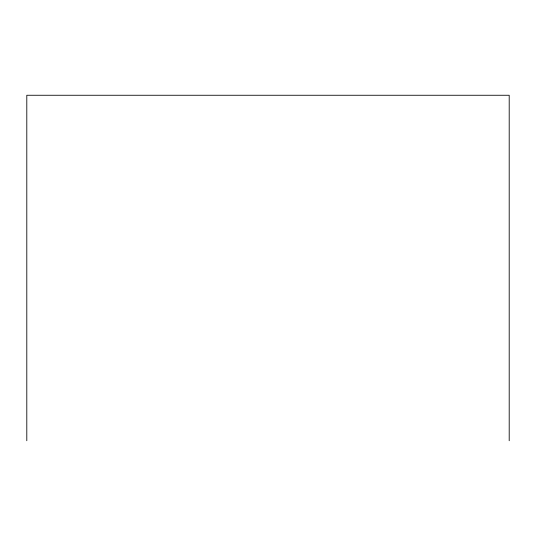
<?xml version="1.0" encoding="UTF-8"?>
<svg xmlns="http://www.w3.org/2000/svg" width="536" height="536" viewBox="0 0 536 536"><rect width="100%" height="100%" fill="white"/><g stroke="black" fill="none" stroke-linecap="round" stroke-linejoin="round"><path stroke-width="0.8" d="M509.2 440.739L509.2 95.261L26.8 95.261L26.8 440.739"/></g></svg>
